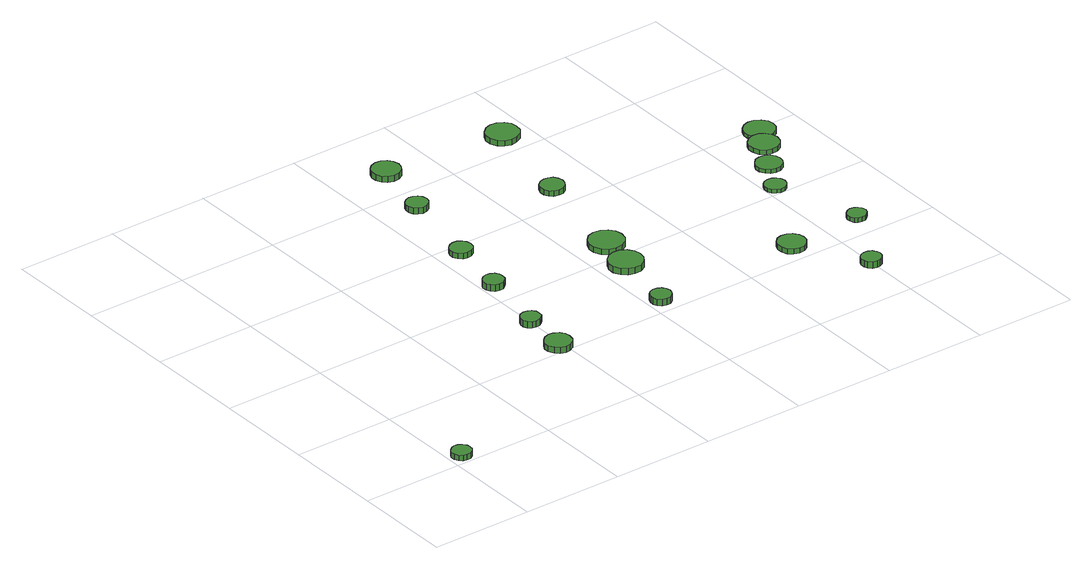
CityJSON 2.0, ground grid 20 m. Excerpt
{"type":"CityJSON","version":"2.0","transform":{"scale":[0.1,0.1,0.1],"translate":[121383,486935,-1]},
"CityObjects":{
"tree1":{"type":"SolitaryVegetationObject","attributes":{"function":"something"},"geometry":[{"type":"MultiSurface","lod":"1","boundaries":[[[0,1,2,3,4,5,6,7,8,9,10,11,12,13,14]],[[15,16,17,18,19,20,21,22,23,24,25,26,27,28,29]],[[0,29,28,1]],[[1,28,27,2]],[[2,27,26,3]],[[3,26,25,4]],[[4,25,24,5]],[[5,24,23,6]],[[6,23,22,7]],[[7,22,21,8]],[[8,21,20,9]],[[9,20,19,10]],[[10,19,18,11]],[[11,18,17,12]],[[12,17,16,13]],[[13,16,15,14]],[[14,15,29,0]]]}]},
"tree2":{"type":"SolitaryVegetationObject","attributes":{"function":"something"},"geometry":[{"type":"MultiSurface","lod":"1","boundaries":[[[30,31,32,33,34,35,36,37,38,39,40,41,42,43,44]],[[45,46,47,48,49,50,51,52,53,54,55,56,57,58,59]],[[30,59,58,31]],[[31,58,57,32]],[[32,57,56,33]],[[33,56,55,34]],[[34,55,54,35]],[[35,54,53,36]],[[36,53,52,37]],[[37,52,51,38]],[[38,51,50,39]],[[39,50,49,40]],[[40,49,48,41]],[[41,48,47,42]],[[42,47,46,43]],[[43,46,45,44]],[[44,45,59,30]]]}]},
"tree3":{"type":"SolitaryVegetationObject","attributes":{"function":"something"},"geometry":[{"type":"MultiSurface","lod":"1","boundaries":[[[60,61,62,63,64,65,66,67,68,69,70,71,72,73,74]],[[75,76,77,78,79,80,81,82,83,84,85,86,87,88,89]],[[60,89,88,61]],[[61,88,87,62]],[[62,87,86,63]],[[63,86,85,64]],[[64,85,84,65]],[[65,84,83,66]],[[66,83,82,67]],[[67,82,81,68]],[[68,81,80,69]],[[69,80,79,70]],[[70,79,78,71]],[[71,78,77,72]],[[72,77,76,73]],[[73,76,75,74]],[[74,75,89,60]]]}]},
"tree4":{"type":"SolitaryVegetationObject","attributes":{"function":"something"},"geometry":[{"type":"MultiSurface","lod":"1","boundaries":[[[90,91,92,93,94,95,96,97,98,99,100,101,102,103,104]],[[105,106,107,108,109,110,111,112,113,114,115,116,117,118,119]],[[90,119,118,91]],[[91,118,117,92]],[[92,117,116,93]],[[93,116,115,94]],[[94,115,114,95]],[[95,114,113,96]],[[96,113,112,97]],[[97,112,111,98]],[[98,111,110,99]],[[99,110,109,100]],[[100,109,108,101]],[[101,108,107,102]],[[102,107,106,103]],[[103,106,105,104]],[[104,105,119,90]]]}]},
"tree5":{"type":"SolitaryVegetationObject","attributes":{"function":"something"},"geometry":[{"type":"MultiSurface","lod":"1","boundaries":[[[120,121,122,123,124,125,126,127,128,129,130,131,132,133,134]],[[135,136,137,138,139,140,141,142,143,144,145,146,147,148,149]],[[120,149,148,121]],[[121,148,147,122]],[[122,147,146,123]],[[123,146,145,124]],[[124,145,144,125]],[[125,144,143,126]],[[126,143,142,127]],[[127,142,141,128]],[[128,141,140,129]],[[129,140,139,130]],[[130,139,138,131]],[[131,138,137,132]],[[132,137,136,133]],[[133,136,135,134]],[[134,135,149,120]]]}]},
"tree6":{"type":"SolitaryVegetationObject","attributes":{"function":"something"},"geometry":[{"type":"MultiSurface","lod":"1","boundaries":[[[150,151,152,153,154,155,156,157,158,159,160,161,162,163,164]],[[165,166,167,168,169,170,171,172,173,174,175,176,177,178,179]],[[150,179,178,151]],[[151,178,177,152]],[[152,177,176,153]],[[153,176,175,154]],[[154,175,174,155]],[[155,174,173,156]],[[156,173,172,157]],[[157,172,171,158]],[[158,171,170,159]],[[159,170,169,160]],[[160,169,168,161]],[[161,168,167,162]],[[162,167,166,163]],[[163,166,165,164]],[[164,165,179,150]]]}]},
"tree7":{"type":"SolitaryVegetationObject","attributes":{"function":"something"},"geometry":[{"type":"MultiSurface","lod":"1","boundaries":[[[180,181,182,183,184,185,186,187,188,189,190,191,192,193,194]],[[195,196,197,198,199,200,201,202,203,204,205,206,207,208,209]],[[180,209,208,181]],[[181,208,207,182]],[[182,207,206,183]],[[183,206,205,184]],[[184,205,204,185]],[[185,204,203,186]],[[186,203,202,187]],[[187,202,201,188]],[[188,201,200,189]],[[189,200,199,190]],[[190,199,198,191]],[[191,198,197,192]],[[192,197,196,193]],[[193,196,195,194]],[[194,195,209,180]]]}]},
"tree8":{"type":"SolitaryVegetationObject","attributes":{"function":"something"},"geometry":[{"type":"MultiSurface","lod":"1","boundaries":[[[210,211,212,213,214,215,216,217,218,219,220,221,222,223,224]],[[225,226,227,228,229,230,231,232,233,234,235,236,237,238,239]],[[210,239,238,211]],[[211,238,237,212]],[[212,237,236,213]],[[213,236,235,214]],[[214,235,234,215]],[[215,234,233,216]],[[216,233,232,217]],[[217,232,231,218]],[[218,231,230,219]],[[219,230,229,220]],[[220,229,228,221]],[[221,228,227,222]],[[222,227,226,223]],[[223,226,225,224]],[[224,225,239,210]]]}]},
"tree9":{"type":"SolitaryVegetationObject","attributes":{"function":"something"},"geometry":[{"type":"MultiSurface","lod":"1","boundaries":[[[240,241,242,243,244,245,246,247,248,249,250,251,252,253,254]],[[255,256,257,258,259,260,261,262,263,264,265,266,267,268,269]],[[240,269,268,241]],[[241,268,267,242]],[[242,267,266,243]],[[243,266,265,244]],[[244,265,264,245]],[[245,264,263,246]],[[246,263,262,247]],[[247,262,261,248]],[[248,261,260,249]],[[249,260,259,250]],[[250,259,258,251]],[[251,258,257,252]],[[252,257,256,253]],[[253,256,255,254]],[[254,255,269,240]]]}]},
"tree10":{"type":"SolitaryVegetationObject","attributes":{"function":"something"},"geometry":[{"type":"MultiSurface","lod":"1","boundaries":[[[270,271,272,273,274,275,276,277,278,279,280,281,282,283,284]],[[285,286,287,288,289,290,291,292,293,294,295,296,297,298,299]],[[270,299,298,271]],[[271,298,297,272]],[[272,297,296,273]],[[273,296,295,274]],[[274,295,294,275]],[[275,294,293,276]],[[276,293,292,277]],[[277,292,291,278]],[[278,291,290,279]],[[279,290,289,280]],[[280,289,288,281]],[[281,288,287,282]],[[282,287,286,283]],[[283,286,285,284]],[[284,285,299,270]]]}]},
"tree11":{"type":"SolitaryVegetationObject","attributes":{"function":"something"},"geometry":[{"type":"MultiSurface","lod":"1","boundaries":[[[300,301,302,303,304,305,306,307,308,309,310,311,312,313,314]],[[315,316,317,318,319,320,321,322,323,324,325,326,327,328,329]],[[300,329,328,301]],[[301,328,327,302]],[[302,327,326,303]],[[303,326,325,304]],[[304,325,324,305]],[[305,324,323,306]],[[306,323,322,307]],[[307,322,321,308]],[[308,321,320,309]],[[309,320,319,310]],[[310,319,318,311]],[[311,318,317,312]],[[312,317,316,313]],[[313,316,315,314]],[[314,315,329,300]]]}]},
"tree12":{"type":"SolitaryVegetationObject","attributes":{"function":"something"},"geometry":[{"type":"MultiSurface","lod":"1","boundaries":[[[330,331,332,333,334,335,336,337,338,339,340,341,342,343,344]],[[345,346,347,348,349,350,351,352,353,354,355,356,357,358,359]],[[330,359,358,331]],[[331,358,357,332]],[[332,357,356,333]],[[333,356,355,334]],[[334,355,354,335]],[[335,354,353,336]],[[336,353,352,337]],[[337,352,351,338]],[[338,351,350,339]],[[339,350,349,340]],[[340,349,348,341]],[[341,348,347,342]],[[342,347,346,343]],[[343,346,345,344]],[[344,345,359,330]]]}]},
"tree13":{"type":"SolitaryVegetationObject","attributes":{"function":"something"},"geometry":[{"type":"MultiSurface","lod":"1","boundaries":[[[360,361,362,363,364,365,366,367,368,369,370,371,372,373,374]],[[375,376,377,378,379,380,381,382,383,384,385,386,387,388,389]],[[360,389,388,361]],[[361,388,387,362]],[[362,387,386,363]],[[363,386,385,364]],[[364,385,384,365]],[[365,384,383,366]],[[366,383,382,367]],[[367,382,381,368]],[[368,381,380,369]],[[369,380,379,370]],[[370,379,378,371]],[[371,378,377,372]],[[372,377,376,373]],[[373,376,375,374]],[[374,375,389,360]]]}]},
"tree14":{"type":"SolitaryVegetationObject","attributes":{"function":"something"},"geometry":[{"type":"MultiSurface","lod":"1","boundaries":[[[390,391,392,393,394,395,396,397,398,399,400,401,402,403,404]],[[405,406,407,408,409,410,411,412,413,414,415,416,417,418,419]],[[390,419,418,391]],[[391,418,417,392]],[[392,417,416,393]],[[393,416,415,394]],[[394,415,414,395]],[[395,414,413,396]],[[396,413,412,397]],[[397,412,411,398]],[[398,411,410,399]],[[399,410,409,400]],[[400,409,408,401]],[[401,408,407,402]],[[402,407,406,403]],[[403,406,405,404]],[[404,405,419,390]]]}]},
"tree15":{"type":"SolitaryVegetationObject","attributes":{"function":"something"},"geometry":[{"type":"MultiSurface","lod":"1","boundaries":[[[420,421,422,423,424,425,426,427,428,429,430,431,432,433,434]],[[435,436,437,438,439,440,441,442,443,444,445,446,447,448,449]],[[420,449,448,421]],[[421,448,447,422]],[[422,447,446,423]],[[423,446,445,424]],[[424,445,444,425]],[[425,444,443,426]],[[426,443,442,427]],[[427,442,441,428]],[[428,441,440,429]],[[429,440,439,430]],[[430,439,438,431]],[[431,438,437,432]],[[432,437,436,433]],[[433,436,435,434]],[[434,435,449,420]]]}]},
"tree16":{"type":"SolitaryVegetationObject","attributes":{"function":"something"},"geometry":[{"type":"MultiSurface","lod":"1","boundaries":[[[450,451,452,453,454,455,456,457,458,459,460,461,462,463,464]],[[465,466,467,468,469,470,471,472,473,474,475,476,477,478,479]],[[450,479,478,451]],[[451,478,477,452]],[[452,477,476,453]],[[453,476,475,454]],[[454,475,474,455]],[[455,474,473,456]],[[456,473,472,457]],[[457,472,471,458]],[[458,471,470,459]],[[459,470,469,460]],[[460,469,468,461]],[[461,468,467,462]],[[462,467,466,463]],[[463,466,465,464]],[[464,465,479,450]]]}]},
"tree17":{"type":"SolitaryVegetationObject","attributes":{"function":"something"},"geometry":[{"type":"MultiSurface","lod":"1","boundaries":[[[480,481,482,483,484,485,486,487,488,489,490,491,492,493,494]],[[495,496,497,498,499,500,501,502,503,504,505,506,507,508,509]],[[480,509,508,481]],[[481,508,507,482]],[[482,507,506,483]],[[483,506,505,484]],[[484,505,504,485]],[[485,504,503,486]],[[486,503,502,487]],[[487,502,501,488]],[[488,501,500,489]],[[489,500,499,490]],[[490,499,498,491]],[[491,498,497,492]],[[492,497,496,493]],[[493,496,495,494]],[[494,495,509,480]]]}]},
"tree18":{"type":"SolitaryVegetationObject","attributes":{"function":"something"},"geometry":[{"type":"MultiSurface","lod":"1","boundaries":[[[510,511,512,513,514,515,516,517,518,519,520,521,522,523,524]],[[525,526,527,528,529,530,531,532,533,534,535,536,537,538,539]],[[510,539,538,511]],[[511,538,537,512]],[[512,537,536,513]],[[513,536,535,514]],[[514,535,534,515]],[[515,534,533,516]],[[516,533,532,517]],[[517,532,531,518]],[[518,531,530,519]],[[519,530,529,520]],[[520,529,528,521]],[[521,528,527,522]],[[522,527,526,523]],[[523,526,525,524]],[[524,525,539,510]]]}]},
"tree19":{"type":"SolitaryVegetationObject","attributes":{"function":"something"},"geometry":[{"type":"MultiSurface","lod":"1","boundaries":[[[540,541,542,543,544,545,546,547,548,549,550,551,552,553,554]],[[555,556,557,558,559,560,561,562,563,564,565,566,567,568,569]],[[540,569,568,541]],[[541,568,567,542]],[[542,567,566,543]],[[543,566,565,544]],[[544,565,564,545]],[[545,564,563,546]],[[546,563,562,547]],[[547,562,561,548]],[[548,561,560,549]],[[549,560,559,550]],[[550,559,558,551]],[[551,558,557,552]],[[552,557,556,553]],[[553,556,555,554]],[[554,555,569,540]]]}]}
},
"vertices":[
[46,25,17],[45,32,17],[40,39,17],[33,43,17],[25,44,17],[18,41,17],[12,36,17],[8,29,17],[8,21,17],[12,13,17],[18,8,17],[25,6,17],[33,6,17],[40,10,17],[45,17,17],[45,17,6],[40,10,6],[33,6,6],[25,6,6],[18,8,6],[12,13,6],[8,21,6],[8,29,6],[12,36,6],[18,41,6],[25,44,6],[33,43,6],[40,39,6],[45,32,6],[46,25,6],
[406,208,27],[404,219,27],[398,227,27],[388,233,27],[378,234,27],[368,230,27],[360,223,27],[355,213,27],[355,203,27],[360,193,27],[368,186,27],[378,182,27],[388,183,27],[398,189,27],[404,197,27],[404,197,15],[398,189,15],[388,183,15],[378,182,15],[368,186,15],[360,193,15],[355,203,15],[355,213,15],[360,223,15],[368,230,15],[378,234,15],[388,233,15],[398,227,15],[404,219,15],[406,208,15],
[415,308,23],[414,316,23],[409,322,23],[402,326,23],[394,327,23],[386,325,23],[380,319,23],[377,312,23],[377,304,23],[380,297,23],[386,291,23],[394,289,23],[402,290,23],[409,294,23],[414,300,23],[414,300,10],[409,294,10],[402,290,10],[394,289,10],[386,291,10],[380,297,10],[377,304,10],[377,312,10],[380,319,10],[386,325,10],[394,327,10],[402,326,10],[409,322,10],[414,316,10],[415,308,10],
[445,454,19],[444,462,19],[439,469,19],[431,473,19],[423,474,19],[415,471,19],[409,466,19],[405,458,19],[405,449,19],[409,442,19],[415,436,19],[423,434,19],[431,434,19],[439,439,19],[444,445,19],[444,445,6],[439,439,6],[431,434,6],[423,434,6],[415,436,6],[409,442,6],[405,449,6],[405,458,6],[409,466,6],[415,471,6],[423,474,6],[431,473,6],[439,469,6],[444,462,6],[445,454,6],
[470,578,17],[468,587,17],[463,594,17],[455,599,17],[446,600,17],[438,597,17],[431,591,17],[427,583,17],[427,574,17],[431,565,17],[438,559,17],[446,557,17],[455,558,17],[463,562,17],[468,569,17],[468,569,6],[463,562,6],[455,558,6],[446,557,6],[438,559,6],[431,565,6],[427,574,6],[427,583,6],[431,591,6],[438,597,6],[446,600,6],[455,599,6],[463,594,6],[468,587,6],[470,578,6],
[645,231,23],[643,239,23],[638,246,23],[631,250,23],[622,251,23],[614,248,23],[608,243,23],[605,235,23],[605,227,23],[608,219,23],[614,213,23],[622,211,23],[631,211,23],[638,216,23],[643,223,23],[643,223,10],[638,216,10],[631,211,10],[622,211,10],[614,213,10],[608,219,10],[605,227,10],[605,235,10],[608,243,10],[614,248,10],[622,251,10],[631,250,10],[638,246,10],[643,239,10],[645,231,10],
[501,747,18],[499,756,18],[494,763,18],[486,767,18],[477,768,18],[469,765,18],[462,759,18],[459,751,18],[459,743,18],[462,735,18],[469,729,18],[477,726,18],[486,727,18],[494,731,18],[499,738,18],[499,738,6],[494,731,6],[486,727,6],[477,726,6],[469,729,6],[462,735,6],[459,743,6],[459,751,6],[462,759,6],[469,765,6],[477,768,6],[486,767,6],[494,763,6],[499,756,6],[501,747,6],
[684,368,19],[681,381,19],[673,392,19],[661,399,19],[648,400,19],[635,396,19],[625,387,19],[619,374,19],[619,361,19],[625,348,19],[635,339,19],[648,335,19],[661,336,19],[673,343,19],[681,354,19],[681,354,6],[673,343,6],[661,336,6],[648,335,6],[635,339,6],[625,348,6],[619,361,6],[619,374,6],[625,387,6],[635,396,6],[648,400,6],[661,399,6],[673,392,6],[681,381,6],[684,368,6],
[534,871,18],[531,883,18],[525,892,18],[515,898,18],[503,899,18],[492,895,18],[484,888,18],[479,877,18],[479,866,18],[484,855,18],[492,848,18],[503,844,18],[515,845,18],[525,851,18],[531,860,18],[531,860,6],[525,851,6],[515,845,6],[503,844,6],[492,848,6],[484,855,6],[479,866,6],[479,877,6],[484,888,6],[492,895,6],[503,899,6],[515,898,6],[525,892,6],[531,883,6],[534,871,6],
[701,444,17],[698,458,17],[690,469,17],[678,476,17],[664,478,17],[650,474,17],[640,464,17],[634,451,17],[634,437,17],[640,424,17],[650,415,17],[664,411,17],[678,412,17],[690,419,17],[698,430,17],[698,430,6],[690,419,6],[678,412,6],[664,411,6],[650,415,6],[640,424,6],[634,437,6],[634,451,6],[640,464,6],[650,474,6],[664,478,6],[678,476,6],[690,469,6],[698,458,6],[701,444,6],
[730,653,17],[728,663,17],[723,671,17],[714,675,17],[705,676,17],[695,673,17],[688,667,17],[684,658,17],[684,648,17],[688,639,17],[695,633,17],[705,630,17],[714,631,17],[723,636,17],[728,644,17],[728,644,6],[723,636,6],[714,631,6],[705,630,6],[695,633,6],[688,639,6],[684,648,6],[684,658,6],[688,667,6],[695,673,6],[705,676,6],[714,675,6],[723,671,6],[728,663,6],[730,653,6],
[949,242,17],[947,253,17],[940,262,17],[931,268,17],[919,269,17],[909,266,17],[900,258,17],[896,248,17],[896,237,17],[900,226,17],[909,219,17],[919,215,17],[931,216,17],[940,222,17],[947,231,17],[947,231,7],[940,222,7],[931,216,7],[919,215,7],[909,219,7],[900,226,7],[896,237,7],[896,248,7],[900,258,7],[909,266,7],[919,269,7],[931,268,7],[940,262,7],[947,253,7],[949,242,7],
[778,850,17],[776,863,17],[768,873,17],[756,880,17],[743,881,17],[731,877,17],[721,868,17],[715,856,17],[715,843,17],[721,831,17],[731,822,17],[743,818,17],[756,820,17],[768,826,17],[776,837,17],[776,837,6],[768,826,6],[756,820,6],[743,818,6],[731,822,6],[721,831,6],[715,843,6],[715,856,6],[721,868,6],[731,877,6],[743,881,6],[756,880,6],[768,873,6],[776,863,6],[778,850,6],
[1016,108,23],[1014,116,23],[1009,123,23],[1002,127,23],[994,127,23],[986,125,23],[980,120,23],[977,112,23],[977,104,23],[980,97,23],[986,91,23],[994,89,23],[1002,90,23],[1009,94,23],[1014,100,23],[1014,100,10],[1009,94,10],[1002,90,10],[994,89,10],[986,91,10],[980,97,10],[977,104,10],[977,112,10],[980,120,10],[986,125,10],[994,127,10],[1002,127,10],[1009,123,10],[1014,116,10],[1016,108,10],
[1043,421,14],[1041,429,14],[1036,436,14],[1029,440,14],[1020,441,14],[1012,439,14],[1005,433,14],[1002,425,14],[1002,416,14],[1005,408,14],[1012,403,14],[1020,400,14],[1029,401,14],[1036,405,14],[1041,412,14],[1041,412,7],[1036,405,7],[1029,401,7],[1020,400,7],[1012,403,7],[1005,408,7],[1002,416,7],[1002,425,7],[1005,433,7],[1012,439,7],[1020,441,7],[1029,440,7],[1036,436,7],[1041,429,7],[1043,421,7],
[1093,252,16],[1091,260,16],[1086,266,16],[1080,270,16],[1072,271,16],[1065,268,16],[1059,263,16],[1056,256,16],[1056,248,16],[1059,241,16],[1065,236,16],[1072,234,16],[1080,235,16],[1086,239,16],[1091,245,16],[1091,245,7],[1086,239,7],[1080,235,7],[1072,234,7],[1065,236,7],[1059,241,7],[1056,248,7],[1056,256,7],[1059,263,7],[1065,268,7],[1072,271,7],[1080,270,7],[1086,266,7],[1091,260,7],[1093,252,7],
[1083,486,14],[1081,496,14],[1075,505,14],[1066,510,14],[1055,511,14],[1045,508,14],[1038,501,14],[1033,491,14],[1033,481,14],[1038,471,14],[1045,464,14],[1055,461,14],[1066,462,14],[1075,467,14],[1081,476,14],[1081,476,6],[1075,467,6],[1066,462,6],[1055,461,6],[1045,464,6],[1038,471,6],[1033,481,6],[1033,491,6],[1038,501,6],[1045,508,6],[1055,511,6],[1066,510,6],[1075,505,6],[1081,496,6],[1083,486,6],
[1122,546,15],[1119,558,15],[1112,568,15],[1102,574,15],[1089,575,15],[1078,571,15],[1069,563,15],[1064,552,15],[1064,540,15],[1069,529,15],[1078,520,15],[1089,517,15],[1102,518,15],[1112,524,15],[1119,534,15],[1119,534,6],[1112,524,6],[1102,518,6],[1089,517,6],[1078,520,6],[1069,529,6],[1064,540,6],[1064,552,6],[1069,563,6],[1078,571,6],[1089,575,6],[1102,574,6],[1112,568,6],[1119,558,6],[1122,546,6],
[1145,588,14],[1143,600,14],[1135,610,14],[1124,617,14],[1112,618,14],[1100,614,14],[1091,606,14],[1086,594,14],[1086,582,14],[1091,570,14],[1100,562,14],[1112,558,14],[1124,560,14],[1135,566,14],[1143,576,14],[1143,576,6],[1135,566,6],[1124,560,6],[1112,558,6],[1100,562,6],[1091,570,6],[1086,582,6],[1086,594,6],[1091,606,6],[1100,614,6],[1112,618,6],[1124,617,6],[1135,610,6],[1143,600,6],[1145,588,6]
]}
